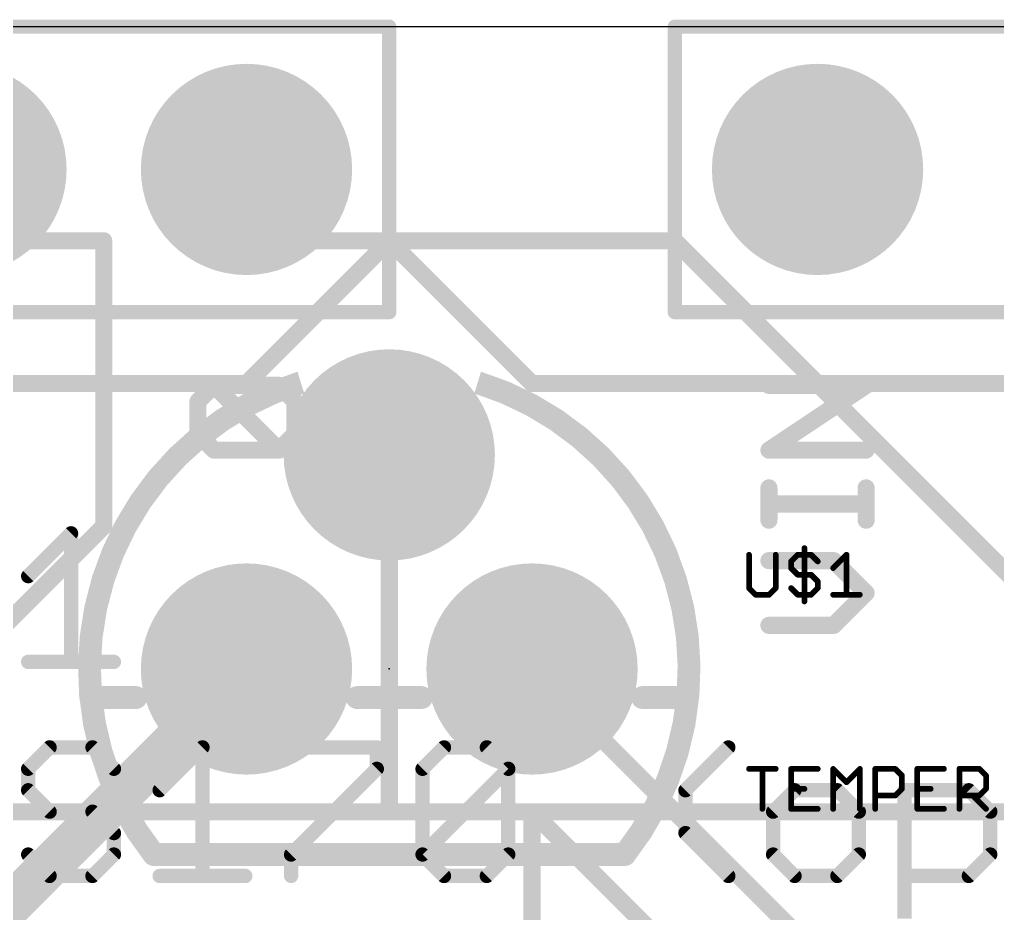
# Model space of a CAD drawing. Extents: x -6 to 117, y 1 to 54.
# Drawn here: x 17.03 to 25.73, y 44.81 to 52.77 of the extents above; entities that cross this region are included whole.
import ezdxf

# ---------------------------------------------------------------- set-up
doc = ezdxf.new("R2010")
doc.units = 0
for name, color, linetype in [('1', 14, 'CONTINUOUS'), ('16', 174, 'CONTINUOUS'), ('17', 94, 'CONTINUOUS'), ('20', 178, 'CONTINUOUS'), ('21', 251, 'CONTINUOUS'), ('23', 178, 'CONTINUOUS'), ('25', 251, 'CONTINUOUS'), ('27', 251, 'CONTINUOUS'), ('51', 251, 'CONTINUOUS')]:
    doc.layers.add(name, color=color, linetype=linetype)

# ---------------------------------------------------------------- blocks, each defined once
blk = doc.blocks.new('ROUNDP')
at = {"const_width": 0.5}
blk.add_lwpolyline([(0, -0.25, 1), (0, 0.25, 1), (0, -0.25)], format="xyb", dxfattribs=at)

msp = doc.modelspace()

# ---------------------------------------------------------------- linework, layer by layer
at = {"layer": '1'}
for points, const_width in [([(20.32, 50.8), (19.05, 49.53)], 0.1524), ([(22.86, 50.8), (20.32, 50.8)], 0.1524), ([(26.67, 46.99), (22.86, 50.8)], 0.1524), ([(19.05, 49.53), (12.7, 49.53)], 0.1524), ([(20.32, 45.72), (20.32, 48.895)], 0.1524), ([(19.05, 46.99), (15.24, 43.18)], 0.381), ([(24.13, 44.45), (21.59, 46.99)], 0.1524), ([(21.59, 45.72), (20.32, 45.72)], 0.1524), ([(22.86, 44.45), (21.59, 45.72)], 0.1524)]:
    msp.add_lwpolyline(points, dxfattribs=dict(at, const_width=const_width))
for points, const_width in [([(20.32, 50.8381, 1), (20.32, 50.7619)], 0.0762), ([(20.3469, 50.7731, 1), (20.2931, 50.8269)], 0.0762), ([(22.8869, 50.8269, 1), (22.8331, 50.7731)], 0.0762), ([(22.86, 50.7619, 1), (22.86, 50.8381)], 0.0762), ([(19.0231, 49.5569, 1), (19.0769, 49.5031)], 0.0762), ([(19.05, 49.4919, 1), (19.05, 49.5681)], 0.0762), ([(20.3581, 48.895, 1), (20.2819, 48.895)], 0.0762), ([(19.1174, 46.9226, 1), (18.9826, 47.0574)], 0.1905), ([(21.6169, 47.0169, 1), (21.5631, 46.9631)], 0.0762), ([(20.32, 45.7581, 1), (20.32, 45.6819)], 0.0762), ([(20.2819, 45.72, 1), (20.3581, 45.72)], 0.0762), ([(21.6169, 45.7469, 1), (21.5631, 45.6931)], 0.0762), ([(21.59, 45.6819, 1), (21.59, 45.7581)], 0.0762)]:
    msp.add_lwpolyline(points, format="xyb", dxfattribs=dict(at, const_width=const_width))
at = {"layer": '16', "const_width": 0.1524}
for points in [[(19.05, 50.8), (19.05, 51.435)], [(16.51, 50.8), (17.78, 50.8)], [(17.78, 50.8), (17.78, 48.26)], [(19.05, 50.8), (20.32, 50.8)], [(20.32, 50.8), (21.59, 49.53)], [(21.59, 49.53), (30.48, 49.53)], [(17.78, 48.26), (16.51, 46.99)], [(21.59, 45.72), (15.24, 45.72)], [(31.75, 45.72), (21.59, 45.72)], [(21.59, 45.72), (21.59, 44.45)]]:
    msp.add_lwpolyline(points, dxfattribs=at)
at = {"layer": '16', "const_width": 0.0762}
for points in [[(19.0881, 51.435, 1), (19.0119, 51.435)], [(17.8181, 50.8, 1), (17.7419, 50.8)], [(17.78, 50.7619, 1), (17.78, 50.8381)], [(19.05, 50.8381, 1), (19.05, 50.7619)], [(19.0119, 50.8, 1), (19.0881, 50.8)], [(20.3469, 50.8269, 1), (20.2931, 50.7731)], [(20.32, 50.7619, 1), (20.32, 50.8381)], [(21.59, 49.5681, 1), (21.59, 49.4919)], [(21.5631, 49.5031, 1), (21.6169, 49.5569)], [(17.7419, 48.26, 1), (17.8181, 48.26)], [(17.8069, 48.2331, 1), (17.7531, 48.2869)], [(21.59, 45.7581, 1), (21.59, 45.6819)], [(21.6281, 45.72, 1), (21.5519, 45.72)], [(21.59, 45.6819, 1), (21.59, 45.7581)]]:
    msp.add_lwpolyline(points, format="xyb", dxfattribs=at)
at = {"layer": '20'}
msp.add_line((53.34, 52.705), (3.81, 52.705), dxfattribs=at)
at = {"layer": '21'}
for points, const_width in [([(19.5337, 49.5385, 0.5267), (18.2254, 45.339)], 0.2032), ([(22.4145, 45.339, 0.5267), (21.1063, 49.5384)], 0.2032), ([(17.6651, 46.7868, 1), (17.6651, 46.6852)], 0.1016), ([(18.0663, 46.6852, 1), (18.0663, 46.7868)], 0.1016), ([(20.0337, 46.7868, 1), (20.0337, 46.6852)], 0.1016), ([(20.6063, 46.6852, 1), (20.6063, 46.7868)], 0.1016), ([(22.5737, 46.7868, 1), (22.5737, 46.6852)], 0.1016), ([(22.9749, 46.6852, 1), (22.9749, 46.7868)], 0.1016), ([(18.2255, 45.3898, 1), (18.2255, 45.2882)], 0.1016), ([(22.4145, 45.2882, 1), (22.4145, 45.3898)], 0.1016)]:
    msp.add_lwpolyline(points, format="xyb", dxfattribs=dict(at, const_width=const_width))
at = {"layer": '21', "const_width": 0.2032}
for points in [[(17.6651, 46.736), (18.0663, 46.736)], [(20.0337, 46.736), (20.6063, 46.736)], [(22.5737, 46.736), (22.9749, 46.736)], [(18.2255, 45.339), (22.4145, 45.339)]]:
    msp.add_lwpolyline(points, dxfattribs=at)
at = {"layer": '23'}
msp.add_point((20.32, 46.99), dxfattribs=at)
at = {"layer": '25'}
for points, const_width in [([(17.1079, 47.8162), (17.4892, 48.1975)], 0.127), ([(17.4892, 48.1975), (17.4892, 47.0535)], 0.127), ([(23.5204, 48.0063), (23.5204, 47.7097)], 0.0508), ([(23.7577, 47.7097), (23.7577, 48.0063)], 0.0508), ([(23.8946, 47.947), (23.9539, 48.0063)], 0.0508), ([(23.9539, 48.0063), (24.0726, 48.0063)], 0.0508), ([(24.0132, 48.0656), (24.0132, 47.5911)], 0.0508), ([(24.0726, 48.0063), (24.1319, 47.947)], 0.0508), ([(24.2688, 47.8877), (24.3874, 48.0063)], 0.0508), ([(24.3874, 48.0063), (24.3874, 47.6504)], 0.0508), ([(23.8946, 47.8877), (23.8946, 47.947)], 0.0508), ([(23.9539, 47.8284), (23.8946, 47.8877)], 0.0508), ([(24.0726, 47.8284), (23.9539, 47.8284)], 0.0508), ([(24.1319, 47.769), (24.0726, 47.8284)], 0.0508), ([(24.1319, 47.7097), (24.1319, 47.769)], 0.0508), ([(23.5204, 47.7097), (23.5797, 47.6504)], 0.0508), ([(23.5797, 47.6504), (23.6984, 47.6504)], 0.0508), ([(23.6984, 47.6504), (23.7577, 47.7097)], 0.0508), ([(23.8946, 47.7097), (23.9539, 47.6504)], 0.0508), ([(23.9539, 47.6504), (24.0726, 47.6504)], 0.0508), ([(24.0726, 47.6504), (24.1319, 47.7097)], 0.0508), ([(24.2688, 47.6504), (24.5061, 47.6504)], 0.0508), ([(17.1079, 47.0535), (17.8705, 47.0535)], 0.127)]:
    msp.add_lwpolyline(points, dxfattribs=dict(at, const_width=const_width))
for points, const_width in [([(17.521, 48.1975, 1), (17.4575, 48.1975)], 0.0635), ([(17.5117, 48.175, 1), (17.4668, 48.2199)], 0.0635), ([(23.5331, 48.0063, 1), (23.5077, 48.0063)], 0.0254), ([(23.7704, 48.0063, 1), (23.745, 48.0063)], 0.0254), ([(23.9539, 48.019, 1), (23.9539, 47.9936)], 0.0254), ([(23.9629, 47.9973, 1), (23.9449, 48.0153)], 0.0254), ([(24.0259, 48.0656, 1), (24.0005, 48.0656)], 0.0254), ([(24.0815, 48.0153, 1), (24.0636, 47.9973)], 0.0254), ([(24.0726, 47.9936, 1), (24.0726, 48.019)], 0.0254), ([(24.4001, 48.0063, 1), (24.3747, 48.0063)], 0.0254), ([(24.3964, 47.9973, 1), (24.3785, 48.0153)], 0.0254), ([(23.9073, 47.947, 1), (23.8819, 47.947)], 0.0254), ([(23.8856, 47.956, 1), (23.9036, 47.938)], 0.0254), ([(24.1229, 47.938, 1), (24.1409, 47.956)], 0.0254), ([(17.0854, 47.8386, 1), (17.1303, 47.7937)], 0.0635), ([(23.9036, 47.8966, 1), (23.8856, 47.8787)], 0.0254), ([(23.8819, 47.8877, 1), (23.9073, 47.8877)], 0.0254), ([(23.9539, 47.8411, 1), (23.9539, 47.8156)], 0.0254), ([(23.9449, 47.8194, 1), (23.9629, 47.8373)], 0.0254), ([(24.0815, 47.8373, 1), (24.0636, 47.8194)], 0.0254), ([(24.0726, 47.8156, 1), (24.0726, 47.8411)], 0.0254), ([(24.2598, 47.8966, 1), (24.2778, 47.8787)], 0.0254), ([(24.1446, 47.769, 1), (24.1192, 47.769)], 0.0254), ([(24.1229, 47.7601, 1), (24.1409, 47.778)], 0.0254), ([(23.5294, 47.7187, 1), (23.5114, 47.7007)], 0.0254), ([(23.5077, 47.7097, 1), (23.5331, 47.7097)], 0.0254), ([(23.5797, 47.6631, 1), (23.5797, 47.6377)], 0.0254), ([(23.5707, 47.6414, 1), (23.5887, 47.6594)], 0.0254), ([(23.6894, 47.6594, 1), (23.7073, 47.6414)], 0.0254), ([(23.6984, 47.6377, 1), (23.6984, 47.6631)], 0.0254), ([(23.745, 47.7097, 1), (23.7704, 47.7097)], 0.0254), ([(23.7666, 47.7007, 1), (23.7487, 47.7187)], 0.0254), ([(23.9036, 47.7187, 1), (23.8856, 47.7007)], 0.0254), ([(23.9539, 47.6631, 1), (23.9539, 47.6377)], 0.0254), ([(23.9449, 47.6414, 1), (23.9629, 47.6594)], 0.0254), ([(24.0636, 47.6594, 1), (24.0815, 47.6414)], 0.0254), ([(24.0726, 47.6377, 1), (24.0726, 47.6631)], 0.0254), ([(24.1192, 47.7097, 1), (24.1446, 47.7097)], 0.0254), ([(24.1409, 47.7007, 1), (24.1229, 47.7187)], 0.0254), ([(24.2688, 47.6631, 1), (24.2688, 47.6377)], 0.0254), ([(24.5061, 47.6377, 1), (24.5061, 47.6631)], 0.0254), ([(24.0005, 47.5911, 1), (24.0259, 47.5911)], 0.0254), ([(24.3747, 47.6504, 1), (24.4001, 47.6504)], 0.0254), ([(17.1079, 47.0853, 1), (17.1079, 47.0217)], 0.0635), ([(17.4575, 47.0535, 1), (17.521, 47.0535)], 0.0635), ([(17.8705, 47.0217, 1), (17.8705, 47.0853)], 0.0635)]:
    msp.add_lwpolyline(points, format="xyb", dxfattribs=dict(at, const_width=const_width))
at = {"layer": '27'}
for points, const_width in [([(17.2986, 46.2925), (17.1079, 46.1018)], 0.127), ([(17.6799, 46.2925), (17.2986, 46.2925)], 0.127), ([(17.8705, 46.1018), (17.6799, 46.2925)], 0.127), ([(18.2773, 45.9111), (18.6586, 46.2925)], 0.127), ([(18.6586, 46.2925), (18.6586, 45.1485)], 0.127), ([(19.4467, 46.2925), (20.2093, 46.2925)], 0.127), ([(20.2093, 46.2925), (20.2093, 46.1018)], 0.127), ([(20.6161, 46.1018), (20.8068, 46.2925)], 0.127), ([(20.8068, 46.2925), (21.1881, 46.2925)], 0.127), ([(21.1881, 46.2925), (21.3787, 46.1018)], 0.127), ([(22.9549, 45.9111), (23.3362, 46.2925)], 0.127), ([(17.1079, 46.1018), (17.1079, 45.9111)], 0.127), ([(20.2093, 46.1018), (19.4467, 45.3392)], 0.127), ([(20.6161, 45.3392), (20.6161, 46.1018)], 0.127), ([(20.6161, 45.3392), (21.3787, 46.1018)], 0.127), ([(21.3787, 46.1018), (21.3787, 45.3392)], 0.127), ([(23.5204, 46.1013), (23.7577, 46.1013)], 0.0508), ([(23.639, 45.7454), (23.639, 46.1013)], 0.0508), ([(24.1319, 46.1013), (23.8946, 46.1013)], 0.0508), ([(23.8946, 46.1013), (23.8946, 45.7454)], 0.0508), ([(24.2688, 45.7454), (24.2688, 46.1013)], 0.0508), ([(24.2688, 46.1013), (24.3874, 45.9827)], 0.0508), ([(24.3874, 45.9827), (24.5061, 46.1013)], 0.0508), ([(24.5061, 46.1013), (24.5061, 45.7454)], 0.0508), ([(24.643, 45.7454), (24.643, 46.1013)], 0.0508), ([(24.643, 46.1013), (24.821, 46.1013)], 0.0508), ([(24.821, 46.1013), (24.8803, 46.042)], 0.0508), ([(25.2545, 46.1013), (25.0172, 46.1013)], 0.0508), ([(25.0172, 46.1013), (25.0172, 45.7454)], 0.0508), ([(25.3914, 45.7454), (25.3914, 46.1013)], 0.0508), ([(25.3914, 46.1013), (25.5694, 46.1013)], 0.0508), ([(25.5694, 46.1013), (25.6287, 46.042)], 0.0508), ([(24.8803, 46.042), (24.8803, 45.9233)], 0.0508), ([(25.6287, 46.042), (25.6287, 45.9233)], 0.0508), ([(17.1079, 45.9111), (17.2986, 45.7205)], 0.127), ([(22.9549, 45.5298), (22.9549, 45.9111)], 0.127), ([(23.9251, 45.9111), (23.7345, 45.7205)], 0.127), ([(24.3065, 45.9111), (23.9251, 45.9111)], 0.127), ([(23.8946, 45.9233), (24.0132, 45.9233)], 0.0508), ([(24.4971, 45.7205), (24.3065, 45.9111)], 0.127), ([(24.8803, 45.9233), (24.821, 45.864)], 0.0508), ([(24.9039, 44.7672), (24.9039, 45.9111)], 0.127), ([(24.9039, 45.9111), (25.4759, 45.9111)], 0.127), ([(25.0172, 45.9233), (25.1359, 45.9233)], 0.0508), ([(25.4759, 45.9111), (25.6665, 45.7205)], 0.127), ([(25.6287, 45.9233), (25.5694, 45.864)], 0.0508), ([(24.821, 45.864), (24.643, 45.864)], 0.0508), ([(25.5694, 45.864), (25.3914, 45.864)], 0.0508), ([(25.5101, 45.864), (25.6287, 45.7454)], 0.0508), ([(17.2986, 45.7205), (17.6799, 45.7205)], 0.127), ([(17.6799, 45.7205), (17.8705, 45.5298)], 0.127), ([(23.7345, 45.7205), (23.7345, 45.3392)], 0.127), ([(23.8946, 45.7454), (24.1319, 45.7454)], 0.0508), ([(24.4971, 45.3392), (24.4971, 45.7205)], 0.127), ([(25.0172, 45.7454), (25.2545, 45.7454)], 0.0508), ([(25.6665, 45.7205), (25.6665, 45.3392)], 0.127), ([(17.8705, 45.5298), (17.8705, 45.3392)], 0.127), ([(23.3362, 45.1485), (22.9549, 45.5298)], 0.127), ([(17.2986, 45.1485), (17.1079, 45.3392)], 0.127), ([(17.8705, 45.3392), (17.6799, 45.1485)], 0.127), ([(19.4467, 45.3392), (19.4467, 45.1485)], 0.127), ([(20.8068, 45.1485), (20.6161, 45.3392)], 0.127), ([(21.3787, 45.3392), (21.1881, 45.1485)], 0.127), ([(23.7345, 45.3392), (23.9251, 45.1485)], 0.127), ([(24.3065, 45.1485), (24.4971, 45.3392)], 0.127), ([(25.6665, 45.3392), (25.4759, 45.1485)], 0.127), ([(17.6799, 45.1485), (17.2986, 45.1485)], 0.127), ([(18.2773, 45.1485), (19.0399, 45.1485)], 0.127), ([(21.1881, 45.1485), (20.8068, 45.1485)], 0.127), ([(23.9251, 45.1485), (24.3065, 45.1485)], 0.127), ([(25.4759, 45.1485), (24.9039, 45.1485)], 0.127)]:
    msp.add_lwpolyline(points, dxfattribs=dict(at, const_width=const_width))
for points, const_width in [([(17.2986, 46.3242, 1), (17.2986, 46.2607)], 0.0635), ([(17.321, 46.27, 1), (17.2761, 46.3149)], 0.0635), ([(17.7023, 46.3149, 1), (17.6574, 46.27)], 0.0635), ([(17.6799, 46.2607, 1), (17.6799, 46.3242)], 0.0635), ([(18.6904, 46.2925, 1), (18.6269, 46.2925)], 0.0635), ([(18.6811, 46.27, 1), (18.6362, 46.3149)], 0.0635), ([(19.4467, 46.3242, 1), (19.4467, 46.2607)], 0.0635), ([(20.2411, 46.2925, 1), (20.1776, 46.2925)], 0.0635), ([(20.2093, 46.2607, 1), (20.2093, 46.3242)], 0.0635), ([(20.8068, 46.3242, 1), (20.8068, 46.2607)], 0.0635), ([(20.8292, 46.27, 1), (20.7843, 46.3149)], 0.0635), ([(21.2105, 46.3149, 1), (21.1656, 46.27)], 0.0635), ([(21.1881, 46.2607, 1), (21.1881, 46.3242)], 0.0635), ([(23.3587, 46.27, 1), (23.3138, 46.3149)], 0.0635), ([(17.1396, 46.1018, 1), (17.0761, 46.1018)], 0.0635), ([(17.0854, 46.1243, 1), (17.1303, 46.0794)], 0.0635), ([(17.8481, 46.0794, 1), (17.893, 46.1243)], 0.0635), ([(20.1776, 46.1018, 1), (20.2411, 46.1018)], 0.0635), ([(20.2318, 46.0794, 1), (20.1869, 46.1243)], 0.0635), ([(20.6478, 46.1018, 1), (20.5843, 46.1018)], 0.0635), ([(20.5936, 46.1243, 1), (20.6385, 46.0794)], 0.0635), ([(21.4105, 46.1018, 1), (21.347, 46.1018)], 0.0635), ([(21.4012, 46.0794, 1), (21.3563, 46.1243)], 0.0635), ([(21.3563, 46.0794, 1), (21.4012, 46.1243)], 0.0635), ([(23.5204, 46.114, 1), (23.5204, 46.0886)], 0.0254), ([(23.6517, 46.1013, 1), (23.6263, 46.1013)], 0.0254), ([(23.7577, 46.0886, 1), (23.7577, 46.114)], 0.0254), ([(23.8946, 46.114, 1), (23.8946, 46.0886)], 0.0254), ([(23.9073, 46.1013, 1), (23.8819, 46.1013)], 0.0254), ([(24.1319, 46.0886, 1), (24.1319, 46.114)], 0.0254), ([(24.2815, 46.1013, 1), (24.2561, 46.1013)], 0.0254), ([(24.2778, 46.1103, 1), (24.2598, 46.0923)], 0.0254), ([(24.5188, 46.1013, 1), (24.4934, 46.1013)], 0.0254), ([(24.5151, 46.0923, 1), (24.4971, 46.1103)], 0.0254), ([(24.6557, 46.1013, 1), (24.6303, 46.1013)], 0.0254), ([(24.643, 46.114, 1), (24.643, 46.0886)], 0.0254), ([(24.8299, 46.1103, 1), (24.812, 46.0923)], 0.0254), ([(24.821, 46.0886, 1), (24.821, 46.114)], 0.0254), ([(25.0172, 46.114, 1), (25.0172, 46.0886)], 0.0254), ([(25.0299, 46.1013, 1), (25.0045, 46.1013)], 0.0254), ([(25.2545, 46.0886, 1), (25.2545, 46.114)], 0.0254), ([(25.4041, 46.1013, 1), (25.3787, 46.1013)], 0.0254), ([(25.3914, 46.114, 1), (25.3914, 46.0886)], 0.0254), ([(25.5784, 46.1103, 1), (25.5604, 46.0923)], 0.0254), ([(25.5694, 46.0886, 1), (25.5694, 46.114)], 0.0254), ([(24.893, 46.042, 1), (24.8676, 46.042)], 0.0254), ([(24.8713, 46.033, 1), (24.8893, 46.051)], 0.0254), ([(25.6414, 46.042, 1), (25.616, 46.042)], 0.0254), ([(25.6197, 46.033, 1), (25.6377, 46.051)], 0.0254), ([(17.0761, 45.9111, 1), (17.1396, 45.9111)], 0.0635), ([(17.1303, 45.9336, 1), (17.0854, 45.8887)], 0.0635), ([(18.2548, 45.9336, 1), (18.2997, 45.8887)], 0.0635), ([(22.9866, 45.9111, 1), (22.9231, 45.9111)], 0.0635), ([(22.9324, 45.9336, 1), (22.9773, 45.8887)], 0.0635), ([(23.9251, 45.9429, 1), (23.9251, 45.8794)], 0.0635), ([(23.8946, 45.9361, 1), (23.8946, 45.9106)], 0.0254), ([(23.9476, 45.8887, 1), (23.9027, 45.9336)], 0.0635), ([(24.0132, 45.9106, 1), (24.0132, 45.9361)], 0.0254), ([(24.3289, 45.9336, 1), (24.284, 45.8887)], 0.0635), ([(24.3065, 45.8794, 1), (24.3065, 45.9429)], 0.0635), ([(24.3785, 45.9916, 1), (24.3964, 45.9737)], 0.0254), ([(24.3785, 45.9737, 1), (24.3964, 45.9916)], 0.0254), ([(24.9356, 45.9111, 1), (24.8721, 45.9111)], 0.0635), ([(24.9039, 45.9429, 1), (24.9039, 45.8794)], 0.0635), ([(24.8676, 45.9233, 1), (24.893, 45.9233)], 0.0254), ([(24.8893, 45.9144, 1), (24.8713, 45.9323)], 0.0254), ([(25.0172, 45.9361, 1), (25.0172, 45.9106)], 0.0254), ([(25.1359, 45.9106, 1), (25.1359, 45.9361)], 0.0254), ([(25.4983, 45.9336, 1), (25.4534, 45.8887)], 0.0635), ([(25.4759, 45.8794, 1), (25.4759, 45.9429)], 0.0635), ([(25.616, 45.9233, 1), (25.6414, 45.9233)], 0.0254), ([(25.6377, 45.9144, 1), (25.6197, 45.9323)], 0.0254), ([(24.643, 45.8767, 1), (24.643, 45.8513)], 0.0254), ([(24.812, 45.873, 1), (24.8299, 45.8551)], 0.0254), ([(24.821, 45.8513, 1), (24.821, 45.8767)], 0.0254), ([(25.3914, 45.8767, 1), (25.3914, 45.8513)], 0.0254), ([(25.519, 45.873, 1), (25.5011, 45.8551)], 0.0254), ([(25.5604, 45.873, 1), (25.5784, 45.8551)], 0.0254), ([(25.5694, 45.8513, 1), (25.5694, 45.8767)], 0.0254), ([(17.2986, 45.7522, 1), (17.2986, 45.6887)], 0.0635), ([(17.2761, 45.698, 1), (17.321, 45.7429)], 0.0635), ([(17.7023, 45.7429, 1), (17.6574, 45.698)], 0.0635), ([(17.6799, 45.6887, 1), (17.6799, 45.7522)], 0.0635), ([(23.6263, 45.7454, 1), (23.6517, 45.7454)], 0.0254), ([(23.7662, 45.7205, 1), (23.7027, 45.7205)], 0.0635), ([(23.712, 45.7429, 1), (23.7569, 45.698)], 0.0635), ([(23.8946, 45.7581, 1), (23.8946, 45.7327)], 0.0254), ([(23.8819, 45.7454, 1), (23.9073, 45.7454)], 0.0254), ([(24.1319, 45.7327, 1), (24.1319, 45.7581)], 0.0254), ([(24.2561, 45.7454, 1), (24.2815, 45.7454)], 0.0254), ([(24.5289, 45.7205, 1), (24.4654, 45.7205)], 0.0635), ([(24.4747, 45.698, 1), (24.5196, 45.7429)], 0.0635), ([(24.4934, 45.7454, 1), (24.5188, 45.7454)], 0.0254), ([(24.6303, 45.7454, 1), (24.6557, 45.7454)], 0.0254), ([(25.0172, 45.7581, 1), (25.0172, 45.7327)], 0.0254), ([(25.0045, 45.7454, 1), (25.0299, 45.7454)], 0.0254), ([(25.2545, 45.7327, 1), (25.2545, 45.7581)], 0.0254), ([(25.3787, 45.7454, 1), (25.4041, 45.7454)], 0.0254), ([(25.6983, 45.7205, 1), (25.6348, 45.7205)], 0.0635), ([(25.6197, 45.7364, 1), (25.6377, 45.7544)], 0.0254), ([(25.6441, 45.698, 1), (25.689, 45.7429)], 0.0635), ([(17.9023, 45.5298, 1), (17.8388, 45.5298)], 0.0635), ([(17.8481, 45.5074, 1), (17.893, 45.5523)], 0.0635), ([(22.9773, 45.5523, 1), (22.9324, 45.5074)], 0.0635), ([(22.9231, 45.5298, 1), (22.9866, 45.5298)], 0.0635), ([(17.1303, 45.3616, 1), (17.0854, 45.3167)], 0.0635), ([(17.8388, 45.3392, 1), (17.9023, 45.3392)], 0.0635), ([(17.893, 45.3167, 1), (17.8481, 45.3616)], 0.0635), ([(19.4784, 45.3392, 1), (19.4149, 45.3392)], 0.0635), ([(19.4242, 45.3616, 1), (19.4691, 45.3167)], 0.0635), ([(20.6385, 45.3616, 1), (20.5936, 45.3167)], 0.0635), ([(20.5936, 45.3616, 1), (20.6385, 45.3167)], 0.0635), ([(20.5843, 45.3392, 1), (20.6478, 45.3392)], 0.0635), ([(21.347, 45.3392, 1), (21.4105, 45.3392)], 0.0635), ([(21.4012, 45.3167, 1), (21.3563, 45.3616)], 0.0635), ([(23.7569, 45.3616, 1), (23.712, 45.3167)], 0.0635), ([(23.7027, 45.3392, 1), (23.7662, 45.3392)], 0.0635), ([(24.4654, 45.3392, 1), (24.5289, 45.3392)], 0.0635), ([(24.5196, 45.3167, 1), (24.4747, 45.3616)], 0.0635), ([(25.6348, 45.3392, 1), (25.6983, 45.3392)], 0.0635), ([(25.689, 45.3167, 1), (25.6441, 45.3616)], 0.0635), ([(17.2986, 45.1803, 1), (17.2986, 45.1168)], 0.0635), ([(17.2761, 45.126, 1), (17.321, 45.171)], 0.0635), ([(17.6574, 45.171, 1), (17.7023, 45.126)], 0.0635), ([(17.6799, 45.1168, 1), (17.6799, 45.1803)], 0.0635), ([(18.2773, 45.1803, 1), (18.2773, 45.1168)], 0.0635), ([(18.6269, 45.1485, 1), (18.6904, 45.1485)], 0.0635), ([(19.0399, 45.1168, 1), (19.0399, 45.1803)], 0.0635), ([(19.4149, 45.1485, 1), (19.4784, 45.1485)], 0.0635), ([(20.8068, 45.1803, 1), (20.8068, 45.1168)], 0.0635), ([(20.7843, 45.126, 1), (20.8292, 45.171)], 0.0635), ([(21.1656, 45.171, 1), (21.2105, 45.126)], 0.0635), ([(21.1881, 45.1168, 1), (21.1881, 45.1803)], 0.0635), ([(23.3138, 45.126, 1), (23.3587, 45.171)], 0.0635), ([(23.9251, 45.1803, 1), (23.9251, 45.1168)], 0.0635), ([(23.9027, 45.126, 1), (23.9476, 45.171)], 0.0635), ([(24.284, 45.171, 1), (24.3289, 45.126)], 0.0635), ([(24.3065, 45.1168, 1), (24.3065, 45.1803)], 0.0635), ([(24.9039, 45.1803, 1), (24.9039, 45.1168)], 0.0635), ([(25.4534, 45.171, 1), (25.4983, 45.126)], 0.0635), ([(25.4759, 45.1168, 1), (25.4759, 45.1803)], 0.0635)]:
    msp.add_lwpolyline(points, format="xyb", dxfattribs=dict(at, const_width=const_width))
at = {"layer": '51'}
for points, const_width in [([(5.08, 52.705), (20.32, 52.705)], 0.127), ([(20.32, 52.705), (20.32, 50.165)], 0.127), ([(22.86, 50.165), (22.86, 52.705)], 0.127), ([(22.86, 52.705), (38.1, 52.705)], 0.127), ([(20.32, 50.165), (5.08, 50.165)], 0.127), ([(38.1, 50.165), (22.86, 50.165)], 0.127), ([(18.6175, 49.3696), (18.7615, 49.5136)], 0.1524), ([(18.7615, 49.5136), (19.3377, 49.5136)], 0.1524), ([(19.3377, 48.9374), (18.7615, 49.5136)], 0.1524), ([(19.3377, 49.5136), (19.4818, 49.3696)], 0.1524), ([(23.6975, 48.9374), (24.5618, 49.5136)], 0.1524), ([(24.5618, 49.5136), (23.6975, 49.5136)], 0.1524), ([(18.6175, 49.0814), (18.6175, 49.3696)], 0.1524), ([(19.4818, 49.3696), (19.4818, 49.0814)], 0.1524), ([(18.7615, 48.9374), (18.6175, 49.0814)], 0.1524), ([(19.4818, 49.0814), (19.3377, 48.9374)], 0.1524), ([(19.3377, 48.9374), (18.7615, 48.9374)], 0.1524), ([(24.5618, 48.9374), (23.6975, 48.9374)], 0.1524), ([(23.6975, 48.3137), (23.6975, 48.6018)], 0.1524), ([(24.5618, 48.3137), (24.5618, 48.6018)], 0.1524), ([(24.5618, 48.4578), (23.6975, 48.4578)], 0.1524), ([(24.2737, 47.9544), (23.6975, 47.9544)], 0.1524), ([(24.5618, 47.6663), (24.2737, 47.9544)], 0.1524), ([(24.2737, 47.3782), (24.5618, 47.6663)], 0.1524), ([(23.6975, 47.3782), (24.2737, 47.3782)], 0.1524)]:
    msp.add_lwpolyline(points, dxfattribs=dict(at, const_width=const_width))
for points, const_width in [([(20.3517, 52.705, 1), (20.2883, 52.705)], 0.0635), ([(20.32, 52.6733, 1), (20.32, 52.7368)], 0.0635), ([(22.86, 52.7368, 1), (22.86, 52.6733)], 0.0635), ([(22.8917, 52.705, 1), (22.8283, 52.705)], 0.0635), ([(20.2883, 50.165, 1), (20.3517, 50.165)], 0.0635), ([(20.32, 50.1332, 1), (20.32, 50.1968)], 0.0635), ([(22.86, 50.1968, 1), (22.86, 50.1332)], 0.0635), ([(22.8283, 50.165, 1), (22.8917, 50.165)], 0.0635), ([(18.7615, 49.5517, 1), (18.7615, 49.4755)], 0.0762), ([(18.7885, 49.5405, 1), (18.7346, 49.4867)], 0.0762), ([(18.7885, 49.4867, 1), (18.7346, 49.5405)], 0.0762), ([(19.3647, 49.5405, 1), (19.3108, 49.4867)], 0.0762), ([(19.3377, 49.4755, 1), (19.3377, 49.5517)], 0.0762), ([(23.6975, 49.5517, 1), (23.6975, 49.4755)], 0.0762), ([(24.5829, 49.4819, 1), (24.5407, 49.5453)], 0.0762), ([(24.5618, 49.4755, 1), (24.5618, 49.5517)], 0.0762), ([(18.5905, 49.3965, 1), (18.6444, 49.3426)], 0.0762), ([(18.6556, 49.3696, 1), (18.5794, 49.3696)], 0.0762), ([(19.5199, 49.3696, 1), (19.4437, 49.3696)], 0.0762), ([(19.4549, 49.3426, 1), (19.5087, 49.3965)], 0.0762), ([(18.6444, 49.1084, 1), (18.5905, 49.0545)], 0.0762), ([(19.5087, 49.0545, 1), (19.4549, 49.1084)], 0.0762), ([(18.5794, 49.0814, 1), (18.6556, 49.0814)], 0.0762), ([(19.4437, 49.0814, 1), (19.5199, 49.0814)], 0.0762), ([(18.7615, 48.9755, 1), (18.7615, 48.8993)], 0.0762), ([(18.7346, 48.9104, 1), (18.7885, 48.9643)], 0.0762), ([(19.3108, 48.9643, 1), (19.3647, 48.9104)], 0.0762), ([(19.3108, 48.9104, 1), (19.3647, 48.9643)], 0.0762), ([(19.3377, 48.8993, 1), (19.3377, 48.9755)], 0.0762), ([(23.6763, 48.9691, 1), (23.7186, 48.9057)], 0.0762), ([(23.6975, 48.9755, 1), (23.6975, 48.8993)], 0.0762), ([(24.5618, 48.8993, 1), (24.5618, 48.9755)], 0.0762), ([(23.7356, 48.6018, 1), (23.6594, 48.6018)], 0.0762), ([(24.5999, 48.6018, 1), (24.5237, 48.6018)], 0.0762), ([(23.6975, 48.4959, 1), (23.6975, 48.4197)], 0.0762), ([(24.5618, 48.4197, 1), (24.5618, 48.4959)], 0.0762), ([(23.6594, 48.3137, 1), (23.7356, 48.3137)], 0.0762), ([(24.5237, 48.3137, 1), (24.5999, 48.3137)], 0.0762), ([(23.6975, 47.9925, 1), (23.6975, 47.9163)], 0.0762), ([(24.3006, 47.9813, 1), (24.2467, 47.9275)], 0.0762), ([(24.2737, 47.9163, 1), (24.2737, 47.9925)], 0.0762), ([(24.5887, 47.6394, 1), (24.5349, 47.6932)], 0.0762), ([(24.5349, 47.6394, 1), (24.5887, 47.6932)], 0.0762), ([(23.6975, 47.4163, 1), (23.6975, 47.3401)], 0.0762), ([(24.2467, 47.4051, 1), (24.3006, 47.3512)], 0.0762), ([(24.2737, 47.3401, 1), (24.2737, 47.4163)], 0.0762)]:
    msp.add_lwpolyline(points, format="xyb", dxfattribs=dict(at, const_width=const_width))

# ---------------------------------------------------------------- block references
at = {"layer": '17', "xscale": 1.8796, "yscale": 1.8796, "rotation": 180}
for p in [(16.51, 51.435), (16.51, 51.435), (19.05, 51.435), (19.05, 51.435), (24.13, 51.435), (24.13, 51.435)]:
    msp.add_blockref('ROUNDP', p, dxfattribs=at)
at = {"layer": '17', "xscale": 1.8796, "yscale": 1.8796}
for p in [(20.32, 48.895), (20.32, 48.895), (19.05, 46.99), (19.05, 46.99), (21.59, 46.99), (21.59, 46.99)]:
    msp.add_blockref('ROUNDP', p, dxfattribs=at)

doc.saveas('drawing.dxf')
